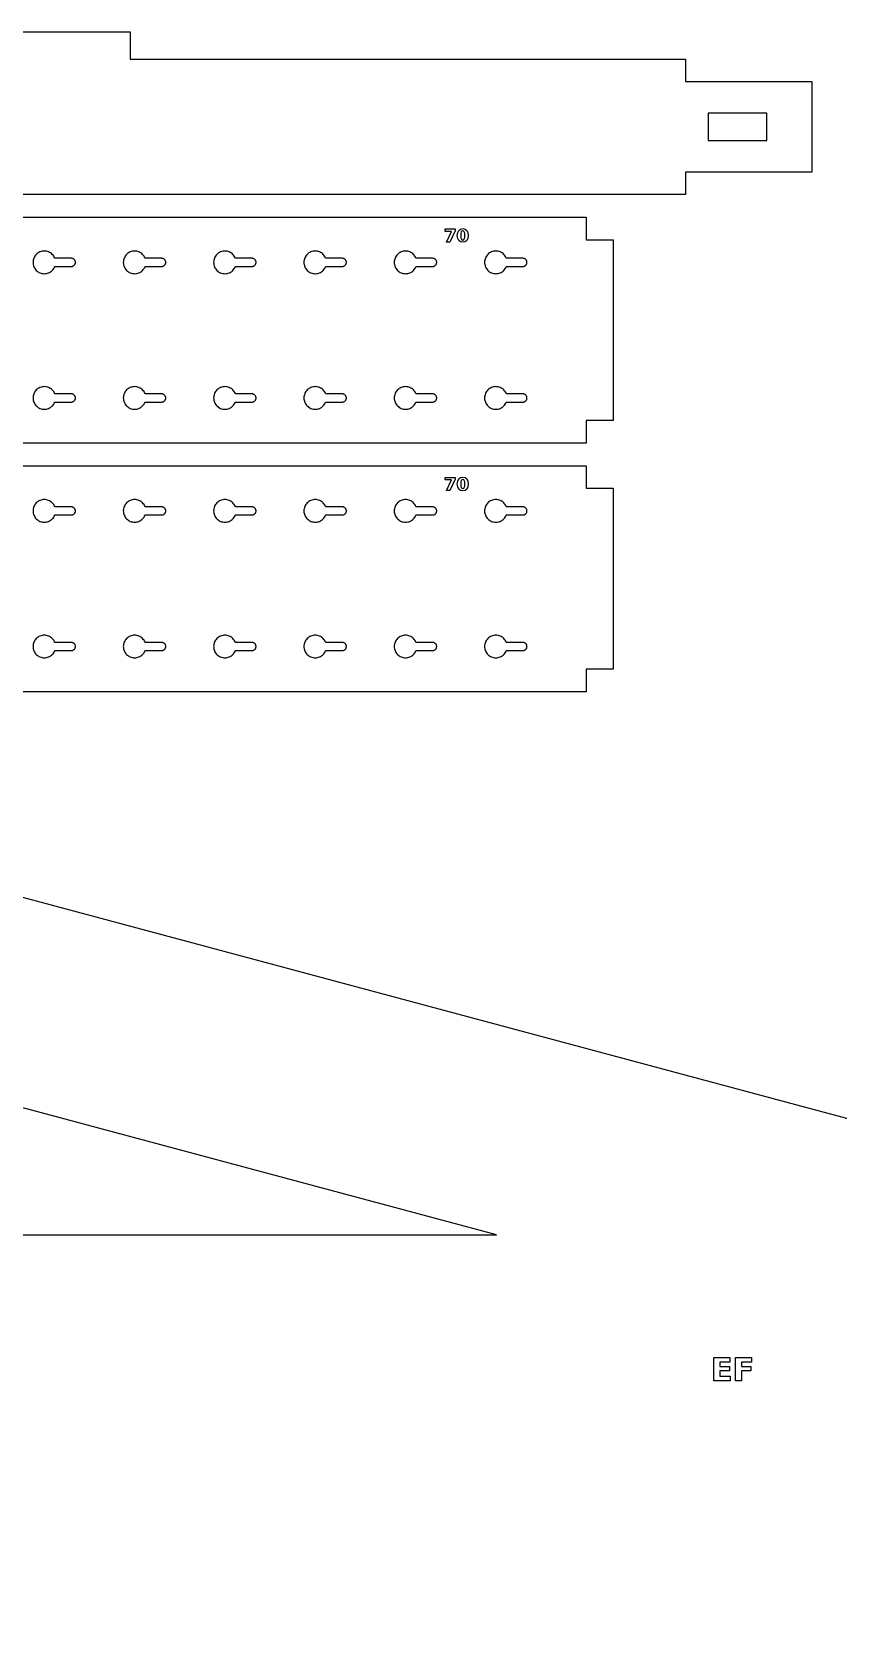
# Model space of a CAD drawing. Header units: millimetres. Extents: x 12 to 1034, y 12 to 869.
# Drawn here: x 635.8 to 814.3, y 515.5 to 868.7 of the extents above; entities that cross this region are included whole.
import ezdxf

# ---------------------------------------------------------------- set-up
doc = ezdxf.new("R2010")
doc.units = ezdxf.units.MM
doc.layers.add('CUT', color=1, linetype='Continuous')
doc.layers.add('ENGRAVE', color=5, linetype='Continuous')

msp = doc.modelspace()

# ---------------------------------------------------------------- linework, layer by layer
at = {"layer": 'CUT', "color": 1}
msp.add_lwpolyline([(437.5, 862.72), (523.5, 862.72), (523.5, 868.72), (547.5, 868.72), (547.5, 862.72), (633.5, 862.72), (633.5, 868.72), (657.5, 868.72), (657.5, 862.72), (780.5, 862.72), (780.5, 857.72), (808.5, 857.72), (808.5, 837.72), (780.5, 837.72), (780.5, 832.72), (40.5, 832.72)], dxfattribs=at)
for points in [[(798.5, 844.72), (798.5, 850.72), (785.5, 850.72), (785.5, 844.72)], [(12.5, 822.72), (18.5, 822.72), (18.5, 827.72), (758.5, 827.72), (758.5, 822.72), (764.5, 822.72), (764.5, 782.72), (758.5, 782.72), (758.5, 777.72), (18.5, 777.72), (18.5, 782.72), (12.5, 782.72)], [(639.89, 815.64), (640.09, 815.79), (640.27, 815.95), (640.43, 816.13), (640.58, 816.33), (640.7, 816.54), (640.81, 816.76), (640.83, 816.82), (644.5, 816.82), (644.59, 816.82), (644.68, 816.84), (644.76, 816.86), (644.84, 816.89), (644.92, 816.92), (645, 816.97), (645.07, 817.02), (645.14, 817.08), (645.2, 817.15), (645.25, 817.22), (645.29, 817.29), (645.33, 817.37), (645.36, 817.46), (645.38, 817.54), (645.4, 817.63), (645.4, 817.72), (645.4, 817.81), (645.38, 817.89), (645.36, 817.98), (645.33, 818.06), (645.29, 818.14), (645.25, 818.22), (645.2, 818.29), (645.14, 818.35), (645.07, 818.41), (645, 818.47), (644.92, 818.51), (644.84, 818.55), (644.76, 818.58), (644.68, 818.6), (644.59, 818.61), (644.5, 818.62), (640.83, 818.62), (640.81, 818.67), (640.7, 818.9), (640.58, 819.11), (640.43, 819.3), (640.27, 819.49), (640.09, 819.65), (639.89, 819.8), (639.68, 819.92), (639.46, 820.03), (639.23, 820.11), (638.99, 820.17), (638.75, 820.21), (638.5, 820.22), (638.25, 820.21), (638.01, 820.17), (637.77, 820.11), (637.54, 820.03), (637.32, 819.92), (637.11, 819.8), (636.91, 819.65), (636.73, 819.49), (636.57, 819.3), (636.42, 819.11), (636.3, 818.9), (636.19, 818.67), (636.11, 818.44), (636.05, 818.21), (636.01, 817.96), (636, 817.72), (636.01, 817.47), (636.05, 817.23), (636.11, 816.99), (636.19, 816.76), (636.3, 816.54), (636.42, 816.33), (636.57, 816.13), (636.73, 815.95), (636.91, 815.79), (637.11, 815.64), (637.32, 815.51), (637.54, 815.41), (637.77, 815.33), (638.01, 815.27), (638.25, 815.23), (638.5, 815.22), (638.75, 815.23), (638.99, 815.27), (639.23, 815.33), (639.46, 815.41), (639.68, 815.51)], [(660.09, 815.79), (660.27, 815.95), (660.43, 816.13), (660.58, 816.33), (660.7, 816.54), (660.81, 816.76), (660.83, 816.82), (664.5, 816.82), (664.59, 816.82), (664.68, 816.84), (664.76, 816.86), (664.84, 816.89), (664.92, 816.92), (665, 816.97), (665.07, 817.02), (665.14, 817.08), (665.2, 817.15), (665.25, 817.22), (665.29, 817.29), (665.33, 817.37), (665.36, 817.46), (665.38, 817.54), (665.4, 817.63), (665.4, 817.72), (665.4, 817.81), (665.38, 817.89), (665.36, 817.98), (665.33, 818.06), (665.29, 818.14), (665.25, 818.22), (665.2, 818.29), (665.14, 818.35), (665.07, 818.41), (665, 818.47), (664.92, 818.51), (664.84, 818.55), (664.76, 818.58), (664.68, 818.6), (664.59, 818.61), (664.5, 818.62), (660.83, 818.62), (660.81, 818.67), (660.7, 818.9), (660.58, 819.11), (660.43, 819.3), (660.27, 819.49), (660.09, 819.65), (659.89, 819.8), (659.68, 819.92), (659.46, 820.03), (659.23, 820.11), (658.99, 820.17), (658.75, 820.21), (658.5, 820.22), (658.25, 820.21), (658.01, 820.17), (657.77, 820.11), (657.54, 820.03), (657.32, 819.92), (657.11, 819.8), (656.91, 819.65), (656.73, 819.49), (656.57, 819.3), (656.42, 819.11), (656.3, 818.9), (656.19, 818.67), (656.11, 818.44), (656.05, 818.21), (656.01, 817.96), (656, 817.72), (656.01, 817.47), (656.05, 817.23), (656.11, 816.99), (656.19, 816.76), (656.3, 816.54), (656.42, 816.33), (656.57, 816.13), (656.73, 815.95), (656.91, 815.79), (657.11, 815.64), (657.32, 815.51), (657.54, 815.41), (657.77, 815.33), (658.01, 815.27), (658.25, 815.23), (658.5, 815.22), (658.75, 815.23), (658.99, 815.27), (659.23, 815.33), (659.46, 815.41), (659.68, 815.51), (659.89, 815.64)], [(680.09, 815.79), (680.27, 815.95), (680.43, 816.13), (680.58, 816.33), (680.7, 816.54), (680.81, 816.76), (680.83, 816.82), (684.5, 816.82), (684.59, 816.82), (684.68, 816.84), (684.76, 816.86), (684.84, 816.89), (684.92, 816.92), (685, 816.97), (685.07, 817.02), (685.14, 817.08), (685.2, 817.15), (685.25, 817.22), (685.29, 817.29), (685.33, 817.37), (685.36, 817.46), (685.38, 817.54), (685.4, 817.63), (685.4, 817.72), (685.4, 817.81), (685.38, 817.89), (685.36, 817.98), (685.33, 818.06), (685.29, 818.14), (685.25, 818.22), (685.2, 818.29), (685.14, 818.35), (685.07, 818.41), (685, 818.47), (684.92, 818.51), (684.84, 818.55), (684.76, 818.58), (684.68, 818.6), (684.59, 818.61), (684.5, 818.62), (680.83, 818.62), (680.81, 818.67), (680.7, 818.9), (680.58, 819.11), (680.43, 819.3), (680.27, 819.49), (680.09, 819.65), (679.89, 819.8), (679.68, 819.92), (679.46, 820.03), (679.23, 820.11), (678.99, 820.17), (678.75, 820.21), (678.5, 820.22), (678.25, 820.21), (678.01, 820.17), (677.77, 820.11), (677.54, 820.03), (677.32, 819.92), (677.11, 819.8), (676.91, 819.65), (676.73, 819.49), (676.57, 819.3), (676.42, 819.11), (676.3, 818.9), (676.19, 818.67), (676.11, 818.44), (676.05, 818.21), (676.01, 817.96), (676, 817.72), (676.01, 817.47), (676.05, 817.23), (676.11, 816.99), (676.19, 816.76), (676.3, 816.54), (676.42, 816.33), (676.57, 816.13), (676.73, 815.95), (676.91, 815.79), (677.11, 815.64), (677.32, 815.51), (677.54, 815.41), (677.77, 815.33), (678.01, 815.27), (678.25, 815.23), (678.5, 815.22), (678.75, 815.23), (678.99, 815.27), (679.23, 815.33), (679.46, 815.41), (679.68, 815.51), (679.89, 815.64)], [(699.89, 815.64), (700.09, 815.79), (700.27, 815.95), (700.43, 816.13), (700.58, 816.33), (700.7, 816.54), (700.81, 816.76), (700.83, 816.82), (704.5, 816.82), (704.59, 816.82), (704.68, 816.84), (704.76, 816.86), (704.84, 816.89), (704.92, 816.92), (705, 816.97), (705.07, 817.02), (705.14, 817.08), (705.2, 817.15), (705.25, 817.22), (705.29, 817.29), (705.33, 817.37), (705.36, 817.46), (705.38, 817.54), (705.4, 817.63), (705.4, 817.72), (705.4, 817.81), (705.38, 817.89), (705.36, 817.98), (705.33, 818.06), (705.29, 818.14), (705.25, 818.22), (705.2, 818.29), (705.14, 818.35), (705.07, 818.41), (705, 818.47), (704.92, 818.51), (704.84, 818.55), (704.76, 818.58), (704.68, 818.6), (704.59, 818.61), (704.5, 818.62), (700.83, 818.62), (700.81, 818.67), (700.7, 818.9), (700.58, 819.11), (700.43, 819.3), (700.27, 819.49), (700.09, 819.65), (699.89, 819.8), (699.68, 819.92), (699.46, 820.03), (699.23, 820.11), (698.99, 820.17), (698.75, 820.21), (698.5, 820.22), (698.25, 820.21), (698.01, 820.17), (697.77, 820.11), (697.54, 820.03), (697.32, 819.92), (697.11, 819.8), (696.91, 819.65), (696.73, 819.49), (696.57, 819.3), (696.42, 819.11), (696.3, 818.9), (696.19, 818.67), (696.11, 818.44), (696.05, 818.21), (696.01, 817.96), (696, 817.72), (696.01, 817.47), (696.05, 817.23), (696.11, 816.99), (696.19, 816.76), (696.3, 816.54), (696.42, 816.33), (696.57, 816.13), (696.73, 815.95), (696.91, 815.79), (697.11, 815.64), (697.32, 815.51), (697.54, 815.41), (697.77, 815.33), (698.01, 815.27), (698.25, 815.23), (698.5, 815.22), (698.75, 815.23), (698.99, 815.27), (699.23, 815.33), (699.46, 815.41), (699.68, 815.51)], [(720.09, 815.79), (720.27, 815.95), (720.43, 816.13), (720.58, 816.33), (720.7, 816.54), (720.81, 816.76), (720.83, 816.82), (724.5, 816.82), (724.59, 816.82), (724.68, 816.84), (724.76, 816.86), (724.84, 816.89), (724.92, 816.92), (725, 816.97), (725.07, 817.02), (725.14, 817.08), (725.2, 817.15), (725.25, 817.22), (725.29, 817.29), (725.33, 817.37), (725.36, 817.46), (725.38, 817.54), (725.4, 817.63), (725.4, 817.72), (725.4, 817.81), (725.38, 817.89), (725.36, 817.98), (725.33, 818.06), (725.29, 818.14), (725.25, 818.22), (725.2, 818.29), (725.14, 818.35), (725.07, 818.41), (725, 818.47), (724.92, 818.51), (724.84, 818.55), (724.76, 818.58), (724.68, 818.6), (724.59, 818.61), (724.5, 818.62), (720.83, 818.62), (720.81, 818.67), (720.7, 818.9), (720.58, 819.11), (720.43, 819.3), (720.27, 819.49), (720.09, 819.65), (719.89, 819.8), (719.68, 819.92), (719.46, 820.03), (719.23, 820.11), (718.99, 820.17), (718.75, 820.21), (718.5, 820.22), (718.25, 820.21), (718.01, 820.17), (717.77, 820.11), (717.54, 820.03), (717.32, 819.92), (717.11, 819.8), (716.91, 819.65), (716.73, 819.49), (716.57, 819.3), (716.42, 819.11), (716.3, 818.9), (716.19, 818.67), (716.11, 818.44), (716.05, 818.21), (716.01, 817.96), (716, 817.72), (716.01, 817.47), (716.05, 817.23), (716.11, 816.99), (716.19, 816.76), (716.3, 816.54), (716.42, 816.33), (716.57, 816.13), (716.73, 815.95), (716.91, 815.79), (717.11, 815.64), (717.32, 815.51), (717.54, 815.41), (717.77, 815.33), (718.01, 815.27), (718.25, 815.23), (718.5, 815.22), (718.75, 815.23), (718.99, 815.27), (719.23, 815.33), (719.46, 815.41), (719.68, 815.51), (719.89, 815.64)], [(739.89, 815.64), (740.09, 815.79), (740.27, 815.95), (740.43, 816.13), (740.58, 816.33), (740.7, 816.54), (740.81, 816.76), (740.83, 816.82), (744.5, 816.82), (744.59, 816.82), (744.68, 816.84), (744.76, 816.86), (744.84, 816.89), (744.92, 816.92), (745, 816.97), (745.07, 817.02), (745.14, 817.08), (745.2, 817.15), (745.25, 817.22), (745.29, 817.29), (745.33, 817.37), (745.36, 817.46), (745.38, 817.54), (745.4, 817.63), (745.4, 817.72), (745.4, 817.81), (745.38, 817.89), (745.36, 817.98), (745.33, 818.06), (745.29, 818.14), (745.25, 818.22), (745.2, 818.29), (745.14, 818.35), (745.07, 818.41), (745, 818.47), (744.92, 818.51), (744.84, 818.55), (744.76, 818.58), (744.68, 818.6), (744.59, 818.61), (744.5, 818.62), (740.83, 818.62), (740.81, 818.67), (740.7, 818.9), (740.58, 819.11), (740.43, 819.3), (740.27, 819.49), (740.09, 819.65), (739.89, 819.8), (739.68, 819.92), (739.46, 820.03), (739.23, 820.11), (738.99, 820.17), (738.75, 820.21), (738.5, 820.22), (738.25, 820.21), (738.01, 820.17), (737.77, 820.11), (737.54, 820.03), (737.32, 819.92), (737.11, 819.8), (736.91, 819.65), (736.73, 819.49), (736.57, 819.3), (736.42, 819.11), (736.3, 818.9), (736.19, 818.67), (736.11, 818.44), (736.05, 818.21), (736.01, 817.96), (736, 817.72), (736.01, 817.47), (736.05, 817.23), (736.11, 816.99), (736.19, 816.76), (736.3, 816.54), (736.42, 816.33), (736.57, 816.13), (736.73, 815.95), (736.91, 815.79), (737.11, 815.64), (737.32, 815.51), (737.54, 815.41), (737.77, 815.33), (738.01, 815.27), (738.25, 815.23), (738.5, 815.22), (738.75, 815.23), (738.99, 815.27), (739.23, 815.33), (739.46, 815.41), (739.68, 815.51)], [(639.89, 785.64), (640.09, 785.79), (640.27, 785.95), (640.43, 786.13), (640.58, 786.33), (640.7, 786.54), (640.81, 786.76), (640.83, 786.82), (644.5, 786.82), (644.59, 786.82), (644.68, 786.84), (644.76, 786.86), (644.84, 786.89), (644.92, 786.92), (645, 786.97), (645.07, 787.02), (645.14, 787.08), (645.2, 787.15), (645.25, 787.22), (645.29, 787.29), (645.33, 787.37), (645.36, 787.46), (645.38, 787.54), (645.4, 787.63), (645.4, 787.72), (645.4, 787.81), (645.38, 787.89), (645.36, 787.98), (645.33, 788.06), (645.29, 788.14), (645.25, 788.22), (645.2, 788.29), (645.14, 788.35), (645.07, 788.41), (645, 788.47), (644.92, 788.51), (644.84, 788.55), (644.76, 788.58), (644.68, 788.6), (644.59, 788.61), (644.5, 788.62), (640.83, 788.62), (640.81, 788.67), (640.7, 788.9), (640.58, 789.11), (640.43, 789.3), (640.27, 789.49), (640.09, 789.65), (639.89, 789.8), (639.68, 789.92), (639.46, 790.03), (639.23, 790.11), (638.99, 790.17), (638.75, 790.21), (638.5, 790.22), (638.25, 790.21), (638.01, 790.17), (637.77, 790.11), (637.54, 790.03), (637.32, 789.92), (637.11, 789.8), (636.91, 789.65), (636.73, 789.49), (636.57, 789.3), (636.42, 789.11), (636.3, 788.9), (636.19, 788.67), (636.11, 788.44), (636.05, 788.21), (636.01, 787.96), (636, 787.72), (636.01, 787.47), (636.05, 787.23), (636.11, 786.99), (636.19, 786.76), (636.3, 786.54), (636.42, 786.33), (636.57, 786.13), (636.73, 785.95), (636.91, 785.79), (637.11, 785.64), (637.32, 785.51), (637.54, 785.41), (637.77, 785.33), (638.01, 785.27), (638.25, 785.23), (638.5, 785.22), (638.75, 785.23), (638.99, 785.27), (639.23, 785.33), (639.46, 785.41), (639.68, 785.51)], [(660.09, 785.79), (660.27, 785.95), (660.43, 786.13), (660.58, 786.33), (660.7, 786.54), (660.81, 786.76), (660.83, 786.82), (664.5, 786.82), (664.59, 786.82), (664.68, 786.84), (664.76, 786.86), (664.84, 786.89), (664.92, 786.92), (665, 786.97), (665.07, 787.02), (665.14, 787.08), (665.2, 787.15), (665.25, 787.22), (665.29, 787.29), (665.33, 787.37), (665.36, 787.46), (665.38, 787.54), (665.4, 787.63), (665.4, 787.72), (665.4, 787.81), (665.38, 787.89), (665.36, 787.98), (665.33, 788.06), (665.29, 788.14), (665.25, 788.22), (665.2, 788.29), (665.14, 788.35), (665.07, 788.41), (665, 788.47), (664.92, 788.51), (664.84, 788.55), (664.76, 788.58), (664.68, 788.6), (664.59, 788.61), (664.5, 788.62), (660.83, 788.62), (660.81, 788.67), (660.7, 788.9), (660.58, 789.11), (660.43, 789.3), (660.27, 789.49), (660.09, 789.65), (659.89, 789.8), (659.68, 789.92), (659.46, 790.03), (659.23, 790.11), (658.99, 790.17), (658.75, 790.21), (658.5, 790.22), (658.25, 790.21), (658.01, 790.17), (657.77, 790.11), (657.54, 790.03), (657.32, 789.92), (657.11, 789.8), (656.91, 789.65), (656.73, 789.49), (656.57, 789.3), (656.42, 789.11), (656.3, 788.9), (656.19, 788.67), (656.11, 788.44), (656.05, 788.21), (656.01, 787.96), (656, 787.72), (656.01, 787.47), (656.05, 787.23), (656.11, 786.99), (656.19, 786.76), (656.3, 786.54), (656.42, 786.33), (656.57, 786.13), (656.73, 785.95), (656.91, 785.79), (657.11, 785.64), (657.32, 785.51), (657.54, 785.41), (657.77, 785.33), (658.01, 785.27), (658.25, 785.23), (658.5, 785.22), (658.75, 785.23), (658.99, 785.27), (659.23, 785.33), (659.46, 785.41), (659.68, 785.51), (659.89, 785.64)], [(680.09, 785.79), (680.27, 785.95), (680.43, 786.13), (680.58, 786.33), (680.7, 786.54), (680.81, 786.76), (680.83, 786.82), (684.5, 786.82), (684.59, 786.82), (684.68, 786.84), (684.76, 786.86), (684.84, 786.89), (684.92, 786.92), (685, 786.97), (685.07, 787.02), (685.14, 787.08), (685.2, 787.15), (685.25, 787.22), (685.29, 787.29), (685.33, 787.37), (685.36, 787.46), (685.38, 787.54), (685.4, 787.63), (685.4, 787.72), (685.4, 787.81), (685.38, 787.89), (685.36, 787.98), (685.33, 788.06), (685.29, 788.14), (685.25, 788.22), (685.2, 788.29), (685.14, 788.35), (685.07, 788.41), (685, 788.47), (684.92, 788.51), (684.84, 788.55), (684.76, 788.58), (684.68, 788.6), (684.59, 788.61), (684.5, 788.62), (680.83, 788.62), (680.81, 788.67), (680.7, 788.9), (680.58, 789.11), (680.43, 789.3), (680.27, 789.49), (680.09, 789.65), (679.89, 789.8), (679.68, 789.92), (679.46, 790.03), (679.23, 790.11), (678.99, 790.17), (678.75, 790.21), (678.5, 790.22), (678.25, 790.21), (678.01, 790.17), (677.77, 790.11), (677.54, 790.03), (677.32, 789.92), (677.11, 789.8), (676.91, 789.65), (676.73, 789.49), (676.57, 789.3), (676.42, 789.11), (676.3, 788.9), (676.19, 788.67), (676.11, 788.44), (676.05, 788.21), (676.01, 787.96), (676, 787.72), (676.01, 787.47), (676.05, 787.23), (676.11, 786.99), (676.19, 786.76), (676.3, 786.54), (676.42, 786.33), (676.57, 786.13), (676.73, 785.95), (676.91, 785.79), (677.11, 785.64), (677.32, 785.51), (677.54, 785.41), (677.77, 785.33), (678.01, 785.27), (678.25, 785.23), (678.5, 785.22), (678.75, 785.23), (678.99, 785.27), (679.23, 785.33), (679.46, 785.41), (679.68, 785.51), (679.89, 785.64)], [(699.89, 785.64), (700.09, 785.79), (700.27, 785.95), (700.43, 786.13), (700.58, 786.33), (700.7, 786.54), (700.81, 786.76), (700.83, 786.82), (704.5, 786.82), (704.59, 786.82), (704.68, 786.84), (704.76, 786.86), (704.84, 786.89), (704.92, 786.92), (705, 786.97), (705.07, 787.02), (705.14, 787.08), (705.2, 787.15), (705.25, 787.22), (705.29, 787.29), (705.33, 787.37), (705.36, 787.46), (705.38, 787.54), (705.4, 787.63), (705.4, 787.72), (705.4, 787.81), (705.38, 787.89), (705.36, 787.98), (705.33, 788.06), (705.29, 788.14), (705.25, 788.22), (705.2, 788.29), (705.14, 788.35), (705.07, 788.41), (705, 788.47), (704.92, 788.51), (704.84, 788.55), (704.76, 788.58), (704.68, 788.6), (704.59, 788.61), (704.5, 788.62), (700.83, 788.62), (700.81, 788.67), (700.7, 788.9), (700.58, 789.11), (700.43, 789.3), (700.27, 789.49), (700.09, 789.65), (699.89, 789.8), (699.68, 789.92), (699.46, 790.03), (699.23, 790.11), (698.99, 790.17), (698.75, 790.21), (698.5, 790.22), (698.25, 790.21), (698.01, 790.17), (697.77, 790.11), (697.54, 790.03), (697.32, 789.92), (697.11, 789.8), (696.91, 789.65), (696.73, 789.49), (696.57, 789.3), (696.42, 789.11), (696.3, 788.9), (696.19, 788.67), (696.11, 788.44), (696.05, 788.21), (696.01, 787.96), (696, 787.72), (696.01, 787.47), (696.05, 787.23), (696.11, 786.99), (696.19, 786.76), (696.3, 786.54), (696.42, 786.33), (696.57, 786.13), (696.73, 785.95), (696.91, 785.79), (697.11, 785.64), (697.32, 785.51), (697.54, 785.41), (697.77, 785.33), (698.01, 785.27), (698.25, 785.23), (698.5, 785.22), (698.75, 785.23), (698.99, 785.27), (699.23, 785.33), (699.46, 785.41), (699.68, 785.51)], [(720.09, 785.79), (720.27, 785.95), (720.43, 786.13), (720.58, 786.33), (720.7, 786.54), (720.81, 786.76), (720.83, 786.82), (724.5, 786.82), (724.59, 786.82), (724.68, 786.84), (724.76, 786.86), (724.84, 786.89), (724.92, 786.92), (725, 786.97), (725.07, 787.02), (725.14, 787.08), (725.2, 787.15), (725.25, 787.22), (725.29, 787.29), (725.33, 787.37), (725.36, 787.46), (725.38, 787.54), (725.4, 787.63), (725.4, 787.72), (725.4, 787.81), (725.38, 787.89), (725.36, 787.98), (725.33, 788.06), (725.29, 788.14), (725.25, 788.22), (725.2, 788.29), (725.14, 788.35), (725.07, 788.41), (725, 788.47), (724.92, 788.51), (724.84, 788.55), (724.76, 788.58), (724.68, 788.6), (724.59, 788.61), (724.5, 788.62), (720.83, 788.62), (720.81, 788.67), (720.7, 788.9), (720.58, 789.11), (720.43, 789.3), (720.27, 789.49), (720.09, 789.65), (719.89, 789.8), (719.68, 789.92), (719.46, 790.03), (719.23, 790.11), (718.99, 790.17), (718.75, 790.21), (718.5, 790.22), (718.25, 790.21), (718.01, 790.17), (717.77, 790.11), (717.54, 790.03), (717.32, 789.92), (717.11, 789.8), (716.91, 789.65), (716.73, 789.49), (716.57, 789.3), (716.42, 789.11), (716.3, 788.9), (716.19, 788.67), (716.11, 788.44), (716.05, 788.21), (716.01, 787.96), (716, 787.72), (716.01, 787.47), (716.05, 787.23), (716.11, 786.99), (716.19, 786.76), (716.3, 786.54), (716.42, 786.33), (716.57, 786.13), (716.73, 785.95), (716.91, 785.79), (717.11, 785.64), (717.32, 785.51), (717.54, 785.41), (717.77, 785.33), (718.01, 785.27), (718.25, 785.23), (718.5, 785.22), (718.75, 785.23), (718.99, 785.27), (719.23, 785.33), (719.46, 785.41), (719.68, 785.51), (719.89, 785.64)], [(739.89, 785.64), (740.09, 785.79), (740.27, 785.95), (740.43, 786.13), (740.58, 786.33), (740.7, 786.54), (740.81, 786.76), (740.83, 786.82), (744.5, 786.82), (744.59, 786.82), (744.68, 786.84), (744.76, 786.86), (744.84, 786.89), (744.92, 786.92), (745, 786.97), (745.07, 787.02), (745.14, 787.08), (745.2, 787.15), (745.25, 787.22), (745.29, 787.29), (745.33, 787.37), (745.36, 787.46), (745.38, 787.54), (745.4, 787.63), (745.4, 787.72), (745.4, 787.81), (745.38, 787.89), (745.36, 787.98), (745.33, 788.06), (745.29, 788.14), (745.25, 788.22), (745.2, 788.29), (745.14, 788.35), (745.07, 788.41), (745, 788.47), (744.92, 788.51), (744.84, 788.55), (744.76, 788.58), (744.68, 788.6), (744.59, 788.61), (744.5, 788.62), (740.83, 788.62), (740.81, 788.67), (740.7, 788.9), (740.58, 789.11), (740.43, 789.3), (740.27, 789.49), (740.09, 789.65), (739.89, 789.8), (739.68, 789.92), (739.46, 790.03), (739.23, 790.11), (738.99, 790.17), (738.75, 790.21), (738.5, 790.22), (738.25, 790.21), (738.01, 790.17), (737.77, 790.11), (737.54, 790.03), (737.32, 789.92), (737.11, 789.8), (736.91, 789.65), (736.73, 789.49), (736.57, 789.3), (736.42, 789.11), (736.3, 788.9), (736.19, 788.67), (736.11, 788.44), (736.05, 788.21), (736.01, 787.96), (736, 787.72), (736.01, 787.47), (736.05, 787.23), (736.11, 786.99), (736.19, 786.76), (736.3, 786.54), (736.42, 786.33), (736.57, 786.13), (736.73, 785.95), (736.91, 785.79), (737.11, 785.64), (737.32, 785.51), (737.54, 785.41), (737.77, 785.33), (738.01, 785.27), (738.25, 785.23), (738.5, 785.22), (738.75, 785.23), (738.99, 785.27), (739.23, 785.33), (739.46, 785.41), (739.68, 785.51)], [(12.5, 767.72), (18.5, 767.72), (18.5, 772.72), (758.5, 772.72), (758.5, 767.72), (764.5, 767.72), (764.5, 727.72), (758.5, 727.72), (758.5, 722.72), (18.5, 722.72), (18.5, 727.72), (12.5, 727.72)], [(639.89, 760.64), (640.09, 760.79), (640.27, 760.95), (640.43, 761.13), (640.58, 761.33), (640.7, 761.54), (640.81, 761.76), (640.83, 761.82), (644.5, 761.82), (644.59, 761.82), (644.68, 761.84), (644.76, 761.86), (644.84, 761.89), (644.92, 761.92), (645, 761.97), (645.07, 762.02), (645.14, 762.08), (645.2, 762.15), (645.25, 762.22), (645.29, 762.29), (645.33, 762.37), (645.36, 762.46), (645.38, 762.54), (645.4, 762.63), (645.4, 762.72), (645.4, 762.81), (645.38, 762.89), (645.36, 762.98), (645.33, 763.06), (645.29, 763.14), (645.25, 763.22), (645.2, 763.29), (645.14, 763.35), (645.07, 763.41), (645, 763.47), (644.92, 763.51), (644.84, 763.55), (644.76, 763.58), (644.68, 763.6), (644.59, 763.61), (644.5, 763.62), (640.83, 763.62), (640.81, 763.67), (640.7, 763.9), (640.58, 764.11), (640.43, 764.3), (640.27, 764.49), (640.09, 764.65), (639.89, 764.8), (639.68, 764.92), (639.46, 765.03), (639.23, 765.11), (638.99, 765.17), (638.75, 765.21), (638.5, 765.22), (638.25, 765.21), (638.01, 765.17), (637.77, 765.11), (637.54, 765.03), (637.32, 764.92), (637.11, 764.8), (636.91, 764.65), (636.73, 764.49), (636.57, 764.3), (636.42, 764.11), (636.3, 763.9), (636.19, 763.67), (636.11, 763.44), (636.05, 763.21), (636.01, 762.96), (636, 762.72), (636.01, 762.47), (636.05, 762.23), (636.11, 761.99), (636.19, 761.76), (636.3, 761.54), (636.42, 761.33), (636.57, 761.13), (636.73, 760.95), (636.91, 760.79), (637.11, 760.64), (637.32, 760.51), (637.54, 760.41), (637.77, 760.33), (638.01, 760.27), (638.25, 760.23), (638.5, 760.22), (638.75, 760.23), (638.99, 760.27), (639.23, 760.33), (639.46, 760.41), (639.68, 760.51)], [(660.09, 760.79), (660.27, 760.95), (660.43, 761.13), (660.58, 761.33), (660.7, 761.54), (660.81, 761.76), (660.83, 761.82), (664.5, 761.82), (664.59, 761.82), (664.68, 761.84), (664.76, 761.86), (664.84, 761.89), (664.92, 761.92), (665, 761.97), (665.07, 762.02), (665.14, 762.08), (665.2, 762.15), (665.25, 762.22), (665.29, 762.29), (665.33, 762.37), (665.36, 762.46), (665.38, 762.54), (665.4, 762.63), (665.4, 762.72), (665.4, 762.81), (665.38, 762.89), (665.36, 762.98), (665.33, 763.06), (665.29, 763.14), (665.25, 763.22), (665.2, 763.29), (665.14, 763.35), (665.07, 763.41), (665, 763.47), (664.92, 763.51), (664.84, 763.55), (664.76, 763.58), (664.68, 763.6), (664.59, 763.61), (664.5, 763.62), (660.83, 763.62), (660.81, 763.67), (660.7, 763.9), (660.58, 764.11), (660.43, 764.3), (660.27, 764.49), (660.09, 764.65), (659.89, 764.8), (659.68, 764.92), (659.46, 765.03), (659.23, 765.11), (658.99, 765.17), (658.75, 765.21), (658.5, 765.22), (658.25, 765.21), (658.01, 765.17), (657.77, 765.11), (657.54, 765.03), (657.32, 764.92), (657.11, 764.8), (656.91, 764.65), (656.73, 764.49), (656.57, 764.3), (656.42, 764.11), (656.3, 763.9), (656.19, 763.67), (656.11, 763.44), (656.05, 763.21), (656.01, 762.96), (656, 762.72), (656.01, 762.47), (656.05, 762.23), (656.11, 761.99), (656.19, 761.76), (656.3, 761.54), (656.42, 761.33), (656.57, 761.13), (656.73, 760.95), (656.91, 760.79), (657.11, 760.64), (657.32, 760.51), (657.54, 760.41), (657.77, 760.33), (658.01, 760.27), (658.25, 760.23), (658.5, 760.22), (658.75, 760.23), (658.99, 760.27), (659.23, 760.33), (659.46, 760.41), (659.68, 760.51), (659.89, 760.64)], [(680.09, 760.79), (680.27, 760.95), (680.43, 761.13), (680.58, 761.33), (680.7, 761.54), (680.81, 761.76), (680.83, 761.82), (684.5, 761.82), (684.59, 761.82), (684.68, 761.84), (684.76, 761.86), (684.84, 761.89), (684.92, 761.92), (685, 761.97), (685.07, 762.02), (685.14, 762.08), (685.2, 762.15), (685.25, 762.22), (685.29, 762.29), (685.33, 762.37), (685.36, 762.46), (685.38, 762.54), (685.4, 762.63), (685.4, 762.72), (685.4, 762.81), (685.38, 762.89), (685.36, 762.98), (685.33, 763.06), (685.29, 763.14), (685.25, 763.22), (685.2, 763.29), (685.14, 763.35), (685.07, 763.41), (685, 763.47), (684.92, 763.51), (684.84, 763.55), (684.76, 763.58), (684.68, 763.6), (684.59, 763.61), (684.5, 763.62), (680.83, 763.62), (680.81, 763.67), (680.7, 763.9), (680.58, 764.11), (680.43, 764.3), (680.27, 764.49), (680.09, 764.65), (679.89, 764.8), (679.68, 764.92), (679.46, 765.03), (679.23, 765.11), (678.99, 765.17), (678.75, 765.21), (678.5, 765.22), (678.25, 765.21), (678.01, 765.17), (677.77, 765.11), (677.54, 765.03), (677.32, 764.92), (677.11, 764.8), (676.91, 764.65), (676.73, 764.49), (676.57, 764.3), (676.42, 764.11), (676.3, 763.9), (676.19, 763.67), (676.11, 763.44), (676.05, 763.21), (676.01, 762.96), (676, 762.72), (676.01, 762.47), (676.05, 762.23), (676.11, 761.99), (676.19, 761.76), (676.3, 761.54), (676.42, 761.33), (676.57, 761.13), (676.73, 760.95), (676.91, 760.79), (677.11, 760.64), (677.32, 760.51), (677.54, 760.41), (677.77, 760.33), (678.01, 760.27), (678.25, 760.23), (678.5, 760.22), (678.75, 760.23), (678.99, 760.27), (679.23, 760.33), (679.46, 760.41), (679.68, 760.51), (679.89, 760.64)], [(699.89, 760.64), (700.09, 760.79), (700.27, 760.95), (700.43, 761.13), (700.58, 761.33), (700.7, 761.54), (700.81, 761.76), (700.83, 761.82), (704.5, 761.82), (704.59, 761.82), (704.68, 761.84), (704.76, 761.86), (704.84, 761.89), (704.92, 761.92), (705, 761.97), (705.07, 762.02), (705.14, 762.08), (705.2, 762.15), (705.25, 762.22), (705.29, 762.29), (705.33, 762.37), (705.36, 762.46), (705.38, 762.54), (705.4, 762.63), (705.4, 762.72), (705.4, 762.81), (705.38, 762.89), (705.36, 762.98), (705.33, 763.06), (705.29, 763.14), (705.25, 763.22), (705.2, 763.29), (705.14, 763.35), (705.07, 763.41), (705, 763.47), (704.92, 763.51), (704.84, 763.55), (704.76, 763.58), (704.68, 763.6), (704.59, 763.61), (704.5, 763.62), (700.83, 763.62), (700.81, 763.67), (700.7, 763.9), (700.58, 764.11), (700.43, 764.3), (700.27, 764.49), (700.09, 764.65), (699.89, 764.8), (699.68, 764.92), (699.46, 765.03), (699.23, 765.11), (698.99, 765.17), (698.75, 765.21), (698.5, 765.22), (698.25, 765.21), (698.01, 765.17), (697.77, 765.11), (697.54, 765.03), (697.32, 764.92), (697.11, 764.8), (696.91, 764.65), (696.73, 764.49), (696.57, 764.3), (696.42, 764.11), (696.3, 763.9), (696.19, 763.67), (696.11, 763.44), (696.05, 763.21), (696.01, 762.96), (696, 762.72), (696.01, 762.47), (696.05, 762.23), (696.11, 761.99), (696.19, 761.76), (696.3, 761.54), (696.42, 761.33), (696.57, 761.13), (696.73, 760.95), (696.91, 760.79), (697.11, 760.64), (697.32, 760.51), (697.54, 760.41), (697.77, 760.33), (698.01, 760.27), (698.25, 760.23), (698.5, 760.22), (698.75, 760.23), (698.99, 760.27), (699.23, 760.33), (699.46, 760.41), (699.68, 760.51)], [(720.09, 760.79), (720.27, 760.95), (720.43, 761.13), (720.58, 761.33), (720.7, 761.54), (720.81, 761.76), (720.83, 761.82), (724.5, 761.82), (724.59, 761.82), (724.68, 761.84), (724.76, 761.86), (724.84, 761.89), (724.92, 761.92), (725, 761.97), (725.07, 762.02), (725.14, 762.08), (725.2, 762.15), (725.25, 762.22), (725.29, 762.29), (725.33, 762.37), (725.36, 762.46), (725.38, 762.54), (725.4, 762.63), (725.4, 762.72), (725.4, 762.81), (725.38, 762.89), (725.36, 762.98), (725.33, 763.06), (725.29, 763.14), (725.25, 763.22), (725.2, 763.29), (725.14, 763.35), (725.07, 763.41), (725, 763.47), (724.92, 763.51), (724.84, 763.55), (724.76, 763.58), (724.68, 763.6), (724.59, 763.61), (724.5, 763.62), (720.83, 763.62), (720.81, 763.67), (720.7, 763.9), (720.58, 764.11), (720.43, 764.3), (720.27, 764.49), (720.09, 764.65), (719.89, 764.8), (719.68, 764.92), (719.46, 765.03), (719.23, 765.11), (718.99, 765.17), (718.75, 765.21), (718.5, 765.22), (718.25, 765.21), (718.01, 765.17), (717.77, 765.11), (717.54, 765.03), (717.32, 764.92), (717.11, 764.8), (716.91, 764.65), (716.73, 764.49), (716.57, 764.3), (716.42, 764.11), (716.3, 763.9), (716.19, 763.67), (716.11, 763.44), (716.05, 763.21), (716.01, 762.96), (716, 762.72), (716.01, 762.47), (716.05, 762.23), (716.11, 761.99), (716.19, 761.76), (716.3, 761.54), (716.42, 761.33), (716.57, 761.13), (716.73, 760.95), (716.91, 760.79), (717.11, 760.64), (717.32, 760.51), (717.54, 760.41), (717.77, 760.33), (718.01, 760.27), (718.25, 760.23), (718.5, 760.22), (718.75, 760.23), (718.99, 760.27), (719.23, 760.33), (719.46, 760.41), (719.68, 760.51), (719.89, 760.64)], [(739.89, 760.64), (740.09, 760.79), (740.27, 760.95), (740.43, 761.13), (740.58, 761.33), (740.7, 761.54), (740.81, 761.76), (740.83, 761.82), (744.5, 761.82), (744.59, 761.82), (744.68, 761.84), (744.76, 761.86), (744.84, 761.89), (744.92, 761.92), (745, 761.97), (745.07, 762.02), (745.14, 762.08), (745.2, 762.15), (745.25, 762.22), (745.29, 762.29), (745.33, 762.37), (745.36, 762.46), (745.38, 762.54), (745.4, 762.63), (745.4, 762.72), (745.4, 762.81), (745.38, 762.89), (745.36, 762.98), (745.33, 763.06), (745.29, 763.14), (745.25, 763.22), (745.2, 763.29), (745.14, 763.35), (745.07, 763.41), (745, 763.47), (744.92, 763.51), (744.84, 763.55), (744.76, 763.58), (744.68, 763.6), (744.59, 763.61), (744.5, 763.62), (740.83, 763.62), (740.81, 763.67), (740.7, 763.9), (740.58, 764.11), (740.43, 764.3), (740.27, 764.49), (740.09, 764.65), (739.89, 764.8), (739.68, 764.92), (739.46, 765.03), (739.23, 765.11), (738.99, 765.17), (738.75, 765.21), (738.5, 765.22), (738.25, 765.21), (738.01, 765.17), (737.77, 765.11), (737.54, 765.03), (737.32, 764.92), (737.11, 764.8), (736.91, 764.65), (736.73, 764.49), (736.57, 764.3), (736.42, 764.11), (736.3, 763.9), (736.19, 763.67), (736.11, 763.44), (736.05, 763.21), (736.01, 762.96), (736, 762.72), (736.01, 762.47), (736.05, 762.23), (736.11, 761.99), (736.19, 761.76), (736.3, 761.54), (736.42, 761.33), (736.57, 761.13), (736.73, 760.95), (736.91, 760.79), (737.11, 760.64), (737.32, 760.51), (737.54, 760.41), (737.77, 760.33), (738.01, 760.27), (738.25, 760.23), (738.5, 760.22), (738.75, 760.23), (738.99, 760.27), (739.23, 760.33), (739.46, 760.41), (739.68, 760.51)], [(639.89, 730.64), (640.09, 730.79), (640.27, 730.95), (640.43, 731.13), (640.58, 731.33), (640.7, 731.54), (640.81, 731.76), (640.83, 731.82), (644.5, 731.82), (644.59, 731.82), (644.68, 731.84), (644.76, 731.86), (644.84, 731.89), (644.92, 731.92), (645, 731.97), (645.07, 732.02), (645.14, 732.08), (645.2, 732.15), (645.25, 732.22), (645.29, 732.29), (645.33, 732.37), (645.36, 732.46), (645.38, 732.54), (645.4, 732.63), (645.4, 732.72), (645.4, 732.81), (645.38, 732.89), (645.36, 732.98), (645.33, 733.06), (645.29, 733.14), (645.25, 733.22), (645.2, 733.29), (645.14, 733.35), (645.07, 733.41), (645, 733.47), (644.92, 733.51), (644.84, 733.55), (644.76, 733.58), (644.68, 733.6), (644.59, 733.61), (644.5, 733.62), (640.83, 733.62), (640.81, 733.67), (640.7, 733.9), (640.58, 734.11), (640.43, 734.3), (640.27, 734.49), (640.09, 734.65), (639.89, 734.8), (639.68, 734.92), (639.46, 735.03), (639.23, 735.11), (638.99, 735.17), (638.75, 735.21), (638.5, 735.22), (638.25, 735.21), (638.01, 735.17), (637.77, 735.11), (637.54, 735.03), (637.32, 734.92), (637.11, 734.8), (636.91, 734.65), (636.73, 734.49), (636.57, 734.3), (636.42, 734.11), (636.3, 733.9), (636.19, 733.67), (636.11, 733.44), (636.05, 733.21), (636.01, 732.96), (636, 732.72), (636.01, 732.47), (636.05, 732.23), (636.11, 731.99), (636.19, 731.76), (636.3, 731.54), (636.42, 731.33), (636.57, 731.13), (636.73, 730.95), (636.91, 730.79), (637.11, 730.64), (637.32, 730.51), (637.54, 730.41), (637.77, 730.33), (638.01, 730.27), (638.25, 730.23), (638.5, 730.22), (638.75, 730.23), (638.99, 730.27), (639.23, 730.33), (639.46, 730.41), (639.68, 730.51)], [(660.09, 730.79), (660.27, 730.95), (660.43, 731.13), (660.58, 731.33), (660.7, 731.54), (660.81, 731.76), (660.83, 731.82), (664.5, 731.82), (664.59, 731.82), (664.68, 731.84), (664.76, 731.86), (664.84, 731.89), (664.92, 731.92), (665, 731.97), (665.07, 732.02), (665.14, 732.08), (665.2, 732.15), (665.25, 732.22), (665.29, 732.29), (665.33, 732.37), (665.36, 732.46), (665.38, 732.54), (665.4, 732.63), (665.4, 732.72), (665.4, 732.81), (665.38, 732.89), (665.36, 732.98), (665.33, 733.06), (665.29, 733.14), (665.25, 733.22), (665.2, 733.29), (665.14, 733.35), (665.07, 733.41), (665, 733.47), (664.92, 733.51), (664.84, 733.55), (664.76, 733.58), (664.68, 733.6), (664.59, 733.61), (664.5, 733.62), (660.83, 733.62), (660.81, 733.67), (660.7, 733.9), (660.58, 734.11), (660.43, 734.3), (660.27, 734.49), (660.09, 734.65), (659.89, 734.8), (659.68, 734.92), (659.46, 735.03), (659.23, 735.11), (658.99, 735.17), (658.75, 735.21), (658.5, 735.22), (658.25, 735.21), (658.01, 735.17), (657.77, 735.11), (657.54, 735.03), (657.32, 734.92), (657.11, 734.8), (656.91, 734.65), (656.73, 734.49), (656.57, 734.3), (656.42, 734.11), (656.3, 733.9), (656.19, 733.67), (656.11, 733.44), (656.05, 733.21), (656.01, 732.96), (656, 732.72), (656.01, 732.47), (656.05, 732.23), (656.11, 731.99), (656.19, 731.76), (656.3, 731.54), (656.42, 731.33), (656.57, 731.13), (656.73, 730.95), (656.91, 730.79), (657.11, 730.64), (657.32, 730.51), (657.54, 730.41), (657.77, 730.33), (658.01, 730.27), (658.25, 730.23), (658.5, 730.22), (658.75, 730.23), (658.99, 730.27), (659.23, 730.33), (659.46, 730.41), (659.68, 730.51), (659.89, 730.64)], [(680.09, 730.79), (680.27, 730.95), (680.43, 731.13), (680.58, 731.33), (680.7, 731.54), (680.81, 731.76), (680.83, 731.82), (684.5, 731.82), (684.59, 731.82), (684.68, 731.84), (684.76, 731.86), (684.84, 731.89), (684.92, 731.92), (685, 731.97), (685.07, 732.02), (685.14, 732.08), (685.2, 732.15), (685.25, 732.22), (685.29, 732.29), (685.33, 732.37), (685.36, 732.46), (685.38, 732.54), (685.4, 732.63), (685.4, 732.72), (685.4, 732.81), (685.38, 732.89), (685.36, 732.98), (685.33, 733.06), (685.29, 733.14), (685.25, 733.22), (685.2, 733.29), (685.14, 733.35), (685.07, 733.41), (685, 733.47), (684.92, 733.51), (684.84, 733.55), (684.76, 733.58), (684.68, 733.6), (684.59, 733.61), (684.5, 733.62), (680.83, 733.62), (680.81, 733.67), (680.7, 733.9), (680.58, 734.11), (680.43, 734.3), (680.27, 734.49), (680.09, 734.65), (679.89, 734.8), (679.68, 734.92), (679.46, 735.03), (679.23, 735.11), (678.99, 735.17), (678.75, 735.21), (678.5, 735.22), (678.25, 735.21), (678.01, 735.17), (677.77, 735.11), (677.54, 735.03), (677.32, 734.92), (677.11, 734.8), (676.91, 734.65), (676.73, 734.49), (676.57, 734.3), (676.42, 734.11), (676.3, 733.9), (676.19, 733.67), (676.11, 733.44), (676.05, 733.21), (676.01, 732.96), (676, 732.72), (676.01, 732.47), (676.05, 732.23), (676.11, 731.99), (676.19, 731.76), (676.3, 731.54), (676.42, 731.33), (676.57, 731.13), (676.73, 730.95), (676.91, 730.79), (677.11, 730.64), (677.32, 730.51), (677.54, 730.41), (677.77, 730.33), (678.01, 730.27), (678.25, 730.23), (678.5, 730.22), (678.75, 730.23), (678.99, 730.27), (679.23, 730.33), (679.46, 730.41), (679.68, 730.51), (679.89, 730.64)], [(699.89, 730.64), (700.09, 730.79), (700.27, 730.95), (700.43, 731.13), (700.58, 731.33), (700.7, 731.54), (700.81, 731.76), (700.83, 731.82), (704.5, 731.82), (704.59, 731.82), (704.68, 731.84), (704.76, 731.86), (704.84, 731.89), (704.92, 731.92), (705, 731.97), (705.07, 732.02), (705.14, 732.08), (705.2, 732.15), (705.25, 732.22), (705.29, 732.29), (705.33, 732.37), (705.36, 732.46), (705.38, 732.54), (705.4, 732.63), (705.4, 732.72), (705.4, 732.81), (705.38, 732.89), (705.36, 732.98), (705.33, 733.06), (705.29, 733.14), (705.25, 733.22), (705.2, 733.29), (705.14, 733.35), (705.07, 733.41), (705, 733.47), (704.92, 733.51), (704.84, 733.55), (704.76, 733.58), (704.68, 733.6), (704.59, 733.61), (704.5, 733.62), (700.83, 733.62), (700.81, 733.67), (700.7, 733.9), (700.58, 734.11), (700.43, 734.3), (700.27, 734.49), (700.09, 734.65), (699.89, 734.8), (699.68, 734.92), (699.46, 735.03), (699.23, 735.11), (698.99, 735.17), (698.75, 735.21), (698.5, 735.22), (698.25, 735.21), (698.01, 735.17), (697.77, 735.11), (697.54, 735.03), (697.32, 734.92), (697.11, 734.8), (696.91, 734.65), (696.73, 734.49), (696.57, 734.3), (696.42, 734.11), (696.3, 733.9), (696.19, 733.67), (696.11, 733.44), (696.05, 733.21), (696.01, 732.96), (696, 732.72), (696.01, 732.47), (696.05, 732.23), (696.11, 731.99), (696.19, 731.76), (696.3, 731.54), (696.42, 731.33), (696.57, 731.13), (696.73, 730.95), (696.91, 730.79), (697.11, 730.64), (697.32, 730.51), (697.54, 730.41), (697.77, 730.33), (698.01, 730.27), (698.25, 730.23), (698.5, 730.22), (698.75, 730.23), (698.99, 730.27), (699.23, 730.33), (699.46, 730.41), (699.68, 730.51)], [(720.09, 730.79), (720.27, 730.95), (720.43, 731.13), (720.58, 731.33), (720.7, 731.54), (720.81, 731.76), (720.83, 731.82), (724.5, 731.82), (724.59, 731.82), (724.68, 731.84), (724.76, 731.86), (724.84, 731.89), (724.92, 731.92), (725, 731.97), (725.07, 732.02), (725.14, 732.08), (725.2, 732.15), (725.25, 732.22), (725.29, 732.29), (725.33, 732.37), (725.36, 732.46), (725.38, 732.54), (725.4, 732.63), (725.4, 732.72), (725.4, 732.81), (725.38, 732.89), (725.36, 732.98), (725.33, 733.06), (725.29, 733.14), (725.25, 733.22), (725.2, 733.29), (725.14, 733.35), (725.07, 733.41), (725, 733.47), (724.92, 733.51), (724.84, 733.55), (724.76, 733.58), (724.68, 733.6), (724.59, 733.61), (724.5, 733.62), (720.83, 733.62), (720.81, 733.67), (720.7, 733.9), (720.58, 734.11), (720.43, 734.3), (720.27, 734.49), (720.09, 734.65), (719.89, 734.8), (719.68, 734.92), (719.46, 735.03), (719.23, 735.11), (718.99, 735.17), (718.75, 735.21), (718.5, 735.22), (718.25, 735.21), (718.01, 735.17), (717.77, 735.11), (717.54, 735.03), (717.32, 734.92), (717.11, 734.8), (716.91, 734.65), (716.73, 734.49), (716.57, 734.3), (716.42, 734.11), (716.3, 733.9), (716.19, 733.67), (716.11, 733.44), (716.05, 733.21), (716.01, 732.96), (716, 732.72), (716.01, 732.47), (716.05, 732.23), (716.11, 731.99), (716.19, 731.76), (716.3, 731.54), (716.42, 731.33), (716.57, 731.13), (716.73, 730.95), (716.91, 730.79), (717.11, 730.64), (717.32, 730.51), (717.54, 730.41), (717.77, 730.33), (718.01, 730.27), (718.25, 730.23), (718.5, 730.22), (718.75, 730.23), (718.99, 730.27), (719.23, 730.33), (719.46, 730.41), (719.68, 730.51), (719.89, 730.64)], [(739.89, 730.64), (740.09, 730.79), (740.27, 730.95), (740.43, 731.13), (740.58, 731.33), (740.7, 731.54), (740.81, 731.76), (740.83, 731.82), (744.5, 731.82), (744.59, 731.82), (744.68, 731.84), (744.76, 731.86), (744.84, 731.89), (744.92, 731.92), (745, 731.97), (745.07, 732.02), (745.14, 732.08), (745.2, 732.15), (745.25, 732.22), (745.29, 732.29), (745.33, 732.37), (745.36, 732.46), (745.38, 732.54), (745.4, 732.63), (745.4, 732.72), (745.4, 732.81), (745.38, 732.89), (745.36, 732.98), (745.33, 733.06), (745.29, 733.14), (745.25, 733.22), (745.2, 733.29), (745.14, 733.35), (745.07, 733.41), (745, 733.47), (744.92, 733.51), (744.84, 733.55), (744.76, 733.58), (744.68, 733.6), (744.59, 733.61), (744.5, 733.62), (740.83, 733.62), (740.81, 733.67), (740.7, 733.9), (740.58, 734.11), (740.43, 734.3), (740.27, 734.49), (740.09, 734.65), (739.89, 734.8), (739.68, 734.92), (739.46, 735.03), (739.23, 735.11), (738.99, 735.17), (738.75, 735.21), (738.5, 735.22), (738.25, 735.21), (738.01, 735.17), (737.77, 735.11), (737.54, 735.03), (737.32, 734.92), (737.11, 734.8), (736.91, 734.65), (736.73, 734.49), (736.57, 734.3), (736.42, 734.11), (736.3, 733.9), (736.19, 733.67), (736.11, 733.44), (736.05, 733.21), (736.01, 732.96), (736, 732.72), (736.01, 732.47), (736.05, 732.23), (736.11, 731.99), (736.19, 731.76), (736.3, 731.54), (736.42, 731.33), (736.57, 731.13), (736.73, 730.95), (736.91, 730.79), (737.11, 730.64), (737.32, 730.51), (737.54, 730.41), (737.77, 730.33), (738.01, 730.27), (738.25, 730.23), (738.5, 730.22), (738.75, 730.23), (738.99, 730.27), (739.23, 730.33), (739.46, 730.41), (739.68, 730.51)], [(852.5, 12.5), (512.5, 12.5), (452.5, 12.5), (112.5, 12.5), (52.5, 12.5), (12.5, 12.5), (12.5, 42.5), (52.5, 42.5), (52.5, 512.5), (52.5, 555.91), (52.5, 602.5), (482.5, 717.72), (912.5, 602.5), (912.5, 555.91), (912.5, 512.5), (912.5, 42.5), (952.5, 42.5), (952.5, 12.5), (912.5, 12.5)], [(512.5, 602.5), (738.63, 602.5), (512.5, 663.09)]]:
    msp.add_lwpolyline(points, close=True, dxfattribs=at)
at = {"layer": 'ENGRAVE', "color": 5}
for points in [[(727.27, 825.13), (729.47, 825.13), (729.47, 824.71), (728.33, 822.22), (727.6, 822.22), (728.67, 824.58), (727.27, 824.58)], [(732.38, 823.67), (732.3, 823.03), (732.06, 822.56), (731.68, 822.26), (731.18, 822.16), (730.67, 822.26), (730.29, 822.56), (730.05, 823.03), (729.97, 823.67), (730.05, 824.32), (730.29, 824.79), (730.67, 825.09), (731.18, 825.19), (731.68, 825.09), (732.06, 824.79), (732.3, 824.32)], [(731.62, 823.68), (731.6, 824.15), (731.52, 824.45), (731.38, 824.62), (731.18, 824.67), (730.97, 824.62), (730.83, 824.45), (730.75, 824.15), (730.73, 823.68), (730.75, 823.21), (730.83, 822.9), (730.97, 822.73), (731.18, 822.67), (731.38, 822.73), (731.52, 822.9), (731.6, 823.21)], [(727.27, 770.13), (729.47, 770.13), (729.47, 769.71), (728.33, 767.22), (727.6, 767.22), (728.67, 769.58), (727.27, 769.58)], [(732.38, 768.67), (732.3, 768.03), (732.06, 767.56), (731.68, 767.26), (731.18, 767.16), (730.67, 767.26), (730.29, 767.56), (730.05, 768.03), (729.97, 768.67), (730.05, 769.32), (730.29, 769.79), (730.67, 770.09), (731.18, 770.19), (731.68, 770.09), (732.06, 769.79), (732.3, 769.32)], [(731.62, 768.68), (731.6, 769.15), (731.52, 769.45), (731.38, 769.62), (731.18, 769.67), (730.97, 769.62), (730.83, 769.45), (730.75, 769.15), (730.73, 768.68), (730.75, 768.21), (730.83, 767.9), (730.97, 767.73), (731.18, 767.67), (731.38, 767.73), (731.52, 767.9), (731.6, 768.21)], [(786.8, 575.35), (790.35, 575.35), (790.35, 574.35), (788.12, 574.35), (788.12, 573.41), (790.22, 573.41), (790.22, 572.41), (788.12, 572.41), (788.12, 571.24), (790.43, 571.24), (790.43, 570.25), (786.8, 570.25)], [(791.58, 575.35), (795.13, 575.35), (795.13, 574.35), (792.9, 574.35), (792.9, 573.41), (795, 573.41), (795, 572.41), (792.9, 572.41), (792.9, 570.25), (791.58, 570.25)]]:
    msp.add_lwpolyline(points, close=True, dxfattribs=at)

doc.saveas('drawing.dxf')
